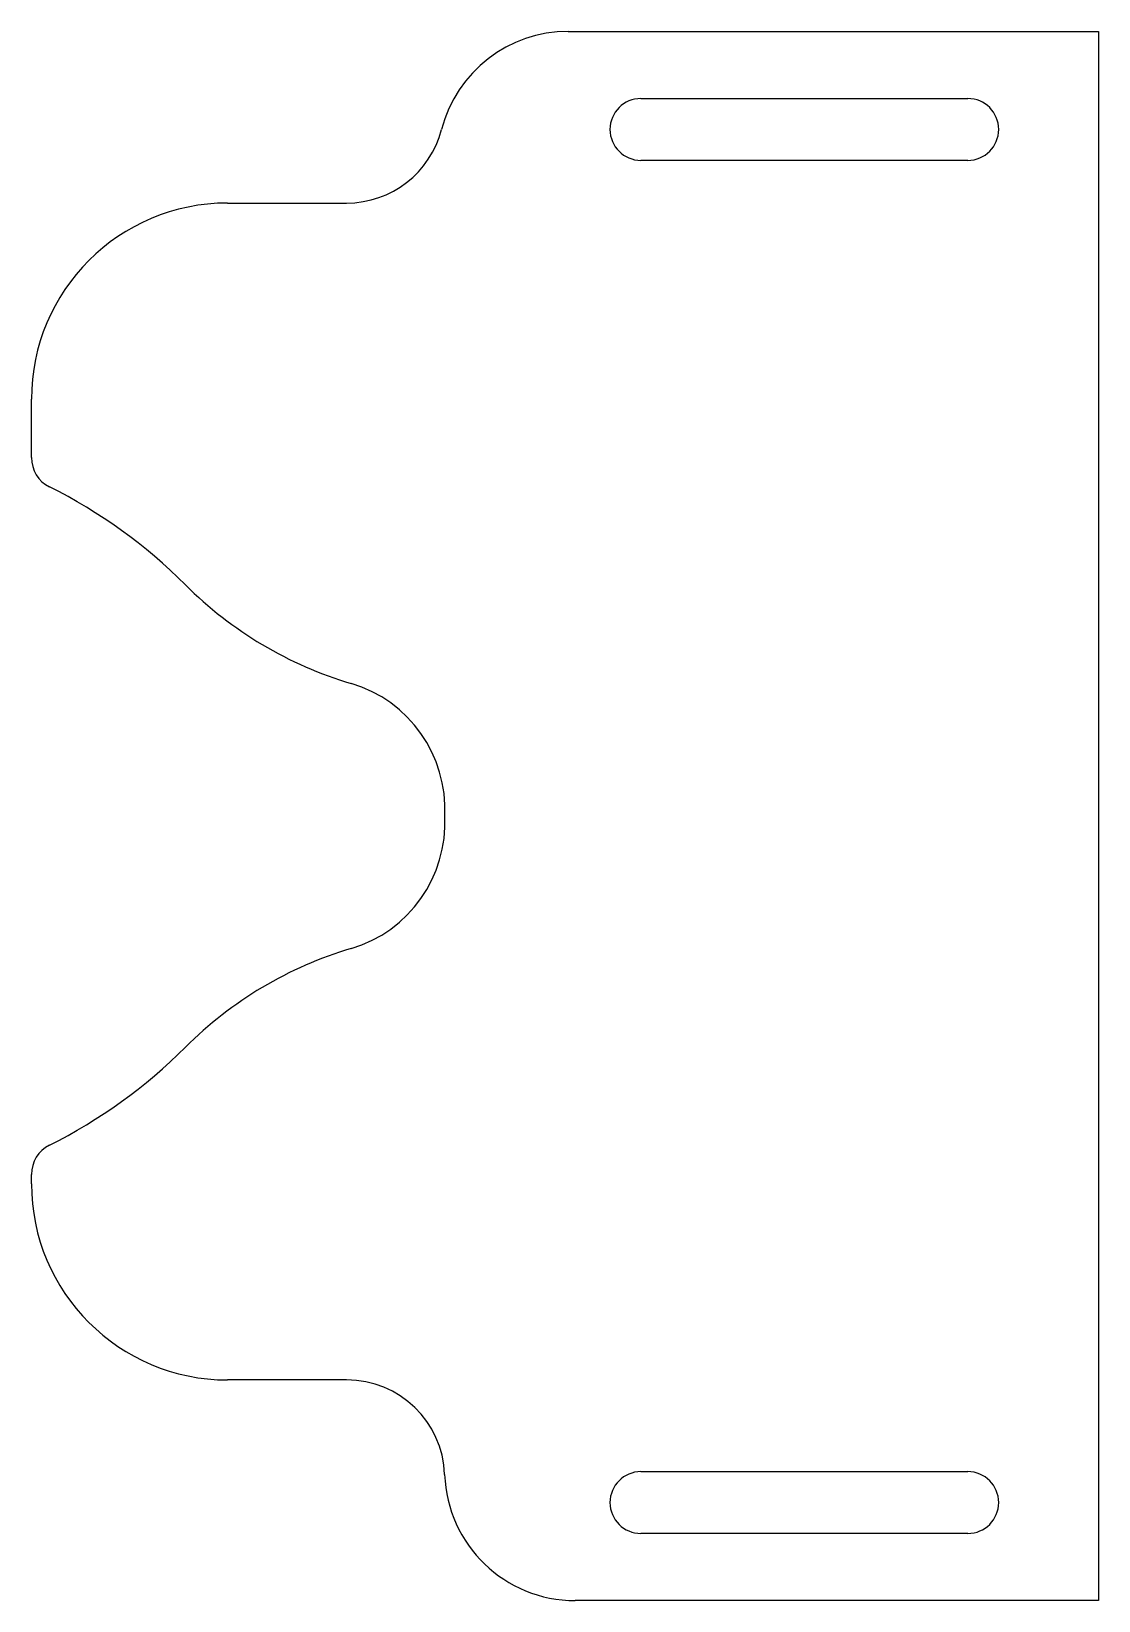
# Model space of a CAD drawing. Header units: millimetres. Extents: x -8 to 200, y 67 to 372.
import ezdxf

# ---------------------------------------------------------------- set-up
doc = ezdxf.new("R2010")
doc.units = ezdxf.units.MM
doc.header["$LTSCALE"] = 23.1
doc.layers.get('0').update_dxf_attribs({"linetype": 'CONTINUOUS'})
doc.layers.add('BEZUGSACHSEN', color=7, linetype='CONTINUOUS')

msp = doc.modelspace()

# ---------------------------------------------------------------- linework, layer by layer
at = {"color": 7, "linetype": 'CONTINUOUS'}
for p, q in [((96.75, 372.25), (199.76, 372.25)), ((199.76, 372.25), (199.76, 67.45)), ((30.6, 338.91), (53.71, 338.91)), ((-7.5, 289.46), (-7.5, 300.81)), ((-7.5, 148.41), (-7.5, 150.23)), ((53.71, 110.31), (30.6, 110.31)), ((199.76, 67.45), (98.13, 67.45))]:
    msp.add_line(p, q, dxfattribs=at)
for centre, radius, start, end in [((96.75, 346.85), 25.4, 90, 165.5225), ((53.71, 357.96), 19.05, 270, 345.5225), ((30.6, 300.81), 38.1, 90, 180), ((-1.15, 289.46), 6.35, 180, 243.4349), ((-49.43, 192.91), 101.6, 45, 63.4349), ((76.29, 318.63), 76.2, 225, 253.4768), ((47.4, 221.23), 25.4, 356.8891, 73.4768), ((47.4, 218.47), 25.4, 286.5232, 3.1109), ((76.29, 121.06), 76.2, 106.5232, 135), ((-49.43, 246.79), 101.6, 296.5651, 315), ((-1.15, 150.23), 6.35, 116.5651, 180), ((30.6, 148.41), 38.1, 180, 270), ((53.71, 91.26), 19.05, 2.0467, 90), ((98.13, 92.85), 25.4, 182.0467, 270)]:
    msp.add_arc(centre, radius, start, end, dxfattribs=at)
at = {"layer": 'BEZUGSACHSEN', "color": 7, "linetype": 'CONTINUOUS'}
for p, q in [((110.86, 359.2), (174.36, 359.2)), ((174.36, 347.2), (110.86, 347.2)), ((110.86, 92.5), (174.36, 92.5)), ((174.36, 80.5), (110.86, 80.5))]:
    msp.add_line(p, q, dxfattribs=at)
for centre, start, end in [((110.86, 353.2), 90, 270), ((174.36, 353.2), 270, 90), ((110.86, 86.5), 90, 270), ((174.36, 86.5), 270, 90)]:
    msp.add_arc(centre, 6, start, end, dxfattribs=at)

doc.saveas('drawing.dxf')
